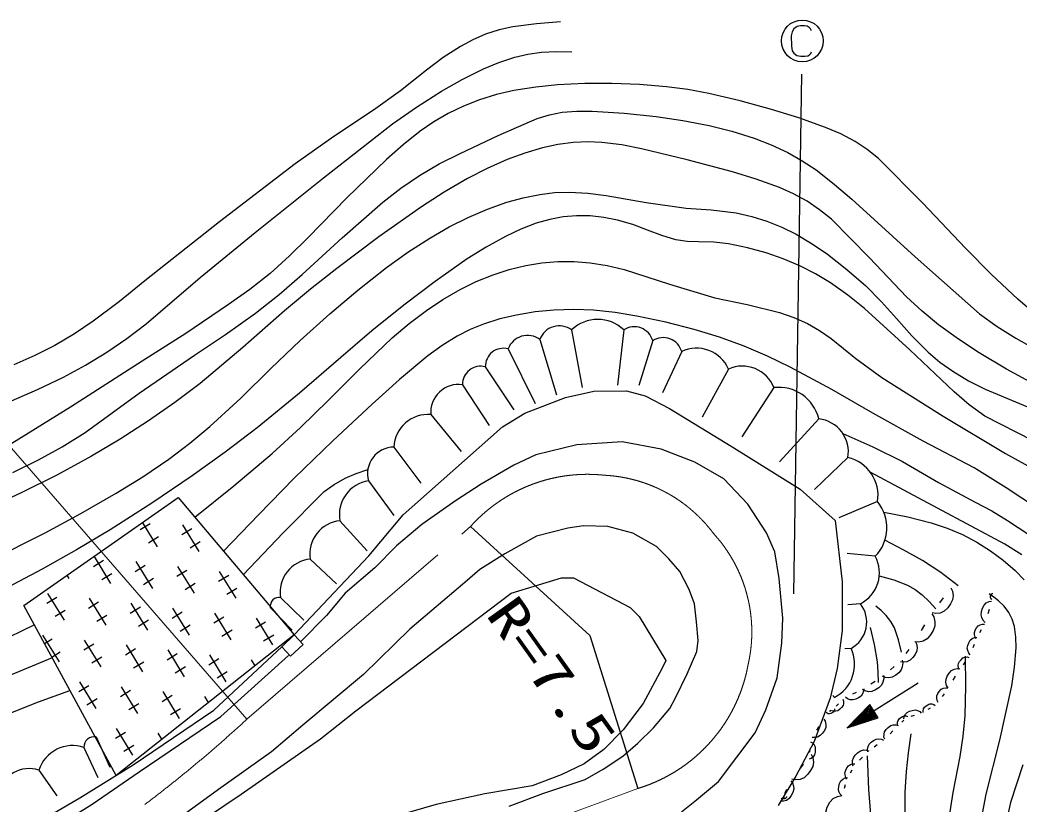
# Model space of a CAD drawing. Units: millimetres, scale not verified. Extents: x 40000 to 680000, y 20000 to 380000.
# Drawn here: x 244390 to 292016, y 283870 to 321246 of the extents above; entities that cross this region are included whole.
import ezdxf
from ezdxf.enums import TextEntityAlignment as Align

# ---------------------------------------------------------------- set-up
doc = ezdxf.new("R2010")
doc.units = ezdxf.units.MM
doc.header["$LTSCALE"] = 1000
doc.linetypes.add('CHAIN', pattern=[18.5, 12, -1.5, 3.5, -1.5])
for name, color, linetype, lineweight in [('M-BGD', 7, 'Continuous', 25), ('M-BGD-HTXT', 7, 'Continuous', 13), ('M-BMK', 2, 'CHAIN', 13), ('M-STR-STRC', 7, 'Continuous', 25)]:
    doc.layers.add(name, color=color, linetype=linetype, lineweight=lineweight)
doc.styles.add('ＭＳ ゴシック', font='')
doc.styles.get('ＭＳ ゴシック').set_extended_font_data('MS Gothic')

# ---------------------------------------------------------------- blocks, each defined once
blk = doc.blocks.new('BUHIN88')
at = {"color": 7, "linetype": 'Continuous', "lineweight": 25}
blk.add_lwpolyline([(-361, 537), (-463, 520), (-547, 468), (-623, 388), (-678, 283), (-723, 93), (-729, -65), (-659, -245), (-544, -370), (-359, -455), (118, -567), (332, -576), (471, -532), (606, -415), (686, -249), (730, -64), (748, 81), (722, 164), (675, 247), (613, 292)], dxfattribs=at)
blk.add_circle((0, 0), 995, dxfattribs=at)

msp = doc.modelspace()

# ---------------------------------------------------------------- linework, layer by layer
at = {"layer": 'M-BGD'}
for p, q in [((270660, 306489), (271162, 303741)), ((273146, 306496), (272840, 303862)), ((269149, 306037), (269948, 303396)), ((274526, 305978), (273861, 303843)), ((267638, 305585), (268932, 302987)), ((275906, 305461), (274985, 303496)), ((266551, 304733), (267916, 302677)), ((278137, 304627), (276876, 302336)), ((265463, 303881), (266740, 301936)), ((270374, 303266), (271724, 303569)), ((271724, 303569), (273274, 303596)), ((273274, 303596), (274157, 303346)), ((280294, 303741), (278766, 301406)), ((268435, 302527), (270374, 303266)), ((274157, 303346), (275330, 302744)), ((263956, 302455), (265407, 300700)), ((267374, 301871), (268435, 302527)), ((275330, 302744), (278259, 300954)), ((282433, 302252), (280560, 300212)), ((262635, 297684), (267374, 301871)), ((270905, 301013), (268951, 300536)), ((273066, 301161), (270905, 301013)), ((274924, 300806), (273066, 301161)), ((262198, 300914), (263484, 299192)), ((268951, 300536), (267912, 300046)), ((276525, 300186), (274924, 300806)), ((278259, 300954), (281550, 298907)), ((267912, 300046), (266355, 299146)), ((277913, 299396), (276525, 300186)), ((283818, 300413), (282224, 298884)), ((260990, 299302), (262187, 297660)), ((266355, 299146), (265130, 298345)), ((279047, 298192), (277913, 299396)), ((281550, 298907), (283210, 297408)), ((244569, 293365), (251920, 298511)), ((251920, 298511), (257446, 291966)), ((251920, 298511), (257446, 291966)), ((265130, 298345), (263529, 297231)), ((279944, 296826), (279047, 298192)), ((285233, 298313), (283395, 297550)), ((260999, 295729), (262635, 297684)), ((250113, 296979), (250592, 297273)), ((250944, 296169), (250232, 297329)), ((252930, 295935), (252146, 297213)), ((259629, 297400), (260926, 295964)), ((263529, 297231), (262319, 296216)), ((283210, 297408), (283540, 294501)), ((252099, 296745), (252579, 297039)), ((265843, 297124), (271537, 291935)), ((270476, 297045), (268994, 296667)), ((271227, 297163), (270476, 297045)), ((272392, 297125), (271227, 297163)), ((273579, 296818), (272392, 297125)), ((274699, 296170), (273579, 296818)), ((280337, 295928), (279944, 296826)), ((248958, 296404), (248944, 296427)), ((250984, 296634), (250505, 296340)), ((252971, 296399), (252491, 296105)), ((268994, 296667), (267482, 295822)), ((262319, 296216), (261288, 295157)), ((267482, 295822), (266291, 295089)), ((275298, 295583), (274699, 296170)), ((280544, 294647), (280337, 295928)), ((285120, 295712), (283780, 295843)), ((247892, 295228), (248372, 295522)), ((248723, 294418), (247939, 295696)), ((249878, 294993), (250358, 295287)), ((250709, 294183), (249925, 295462)), ((257446, 291966), (260999, 295729)), ((258214, 295576), (259465, 294396)), ((275808, 294980), (275298, 295583)), ((246737, 294652), (246638, 294813)), ((248764, 294882), (248284, 294588)), ((251864, 294758), (252344, 295052)), ((252696, 293948), (251911, 295227)), ((253851, 294524), (254330, 294818)), ((254682, 293714), (253897, 294992)), ((261288, 295157), (259878, 293950)), ((266291, 295089), (265582, 294470)), ((276268, 294126), (275808, 294980)), ((250750, 294648), (250270, 294354)), ((252736, 294413), (252257, 294119)), ((265582, 294470), (262963, 292241)), ((267780, 293955), (270176, 294683)), ((270176, 294683), (270753, 294691)), ((270753, 294691), (273449, 293271)), ((280726, 292762), (280544, 294647)), ((283540, 294501), (283548, 292173)), ((246502, 292666), (245718, 293945)), ((254722, 294179), (254243, 293884)), ((259878, 293950), (258989, 292892)), ((260391, 288356), (267780, 293955)), ((276510, 293448), (276268, 294126)), ((245671, 293476), (246151, 293770)), ((247657, 293241), (248137, 293536)), ((248489, 292432), (247704, 293710)), ((250475, 292197), (249690, 293475)), ((256800, 293752), (257908, 292663)), ((276611, 292590), (276510, 293448)), ((284418, 293453), (283813, 293406)), ((288191, 293493), (288368, 293732)), ((290703, 293831), (290696, 293774)), ((248964, 285277), (244569, 293365)), ((246543, 293131), (246063, 292837)), ((249644, 293007), (250123, 293301)), ((251630, 292772), (252109, 293066)), ((252461, 291962), (251677, 293241)), ((254447, 291728), (253663, 293006)), ((256309, 293274), (257354, 292194)), ((273449, 293271), (273871, 292838)), ((290543, 293172), (290481, 292970)), ((248529, 292896), (248050, 292602)), ((250515, 292662), (250036, 292368)), ((252501, 292427), (252022, 292133)), ((253616, 292538), (254095, 292832)), ((255602, 292303), (256082, 292597)), ((256433, 291493), (255649, 292772)), ((258989, 292892), (257746, 291642)), ((273871, 292838), (275147, 290752)), ((276695, 291695), (276611, 292590)), ((280670, 291573), (280726, 292762)), ((287330, 292174), (287491, 292442)), ((246268, 290680), (245483, 291959)), ((257446, 291966), (248964, 285277)), ((254488, 292192), (254008, 291898)), ((256474, 291958), (255994, 291664)), ((257446, 291966), (256857, 291398)), ((257872, 291505), (257446, 291966)), ((262963, 292241), (260752, 290079)), ((283548, 292173), (283311, 290363)), ((290164, 292202), (290087, 292065)), ((245550, 291559), (245916, 291784)), ((247423, 291255), (247902, 291549)), ((248254, 290445), (247470, 291724)), ((250240, 290211), (249456, 291489)), ((257271, 290950), (257872, 291505)), ((271537, 291935), (273819, 284658)), ((276630, 291174), (276695, 291695)), ((280455, 289931), (280670, 291573)), ((289837, 291519), (289774, 291353)), ((246308, 291145), (245909, 290900)), ((249409, 291021), (249888, 291315)), ((251395, 290786), (251875, 291080)), ((252226, 289976), (251442, 291255)), ((254212, 289741), (253428, 291020)), ((253627, 288379), (256857, 291398)), ((257271, 290950), (256857, 291398)), ((276160, 290110), (276630, 291174)), ((283976, 291328), (283676, 291297)), ((286603, 291080), (286744, 291276)), ((248294, 290910), (247815, 290616)), ((250281, 290675), (249801, 290381)), ((253381, 290551), (253861, 290845)), ((253954, 288084), (257186, 290985)), ((255588, 290502), (255414, 290785)), ((275147, 290752), (274967, 290380)), ((289397, 290667), (289305, 290551)), ((252267, 290441), (251787, 290147)), ((254253, 290206), (253773, 289912)), ((260752, 290079), (257855, 287671)), ((274967, 290380), (274065, 288704)), ((275613, 288967), (276160, 290110)), ((283311, 290363), (282973, 288957)), ((285844, 290311), (286029, 290465)), ((248019, 288459), (247235, 289738)), ((279905, 288402), (280455, 289931)), ((287161, 289667), (283789, 287537)), ((284914, 289637), (285114, 289769)), ((288925, 289997), (288813, 289816)), ((247188, 289269), (247668, 289563)), ((249174, 289034), (249654, 289329)), ((250005, 288224), (249221, 289503)), ((251160, 288800), (251640, 289094)), ((251992, 287990), (251207, 289268)), ((284056, 289160), (284228, 289241)), ((288397, 289166), (288305, 289028)), ((248060, 288924), (247580, 288630)), ((250046, 288689), (249566, 288395)), ((253368, 288750), (253194, 289034)), ((274065, 288704), (273112, 287444)), ((275333, 288461), (275613, 288967)), ((282973, 288957), (282217, 286891)), ((283170, 288991), (283113, 289083)), ((283265, 288577), (283371, 288686)), ((249777, 285782), (253627, 288379)), ((252032, 288455), (251553, 288160)), ((258707, 287020), (260391, 288356)), ((274557, 287537), (275333, 288461)), ((279397, 287302), (279905, 288402)), ((282947, 288340), (283025, 288377)), ((287745, 288480), (287631, 288414)), ((250063, 285445), (253954, 288084)), ((257855, 287671), (256367, 286396)), ((286478, 287906), (286386, 287819)), ((286984, 288137), (286819, 288084)), ((248940, 287048), (249419, 287342)), ((249771, 286238), (248987, 287517)), ((251147, 286998), (250973, 287282)), ((273112, 287444), (272200, 286515)), ((273814, 286810), (274557, 287537)), ((277663, 284992), (279397, 287302)), ((282339, 287439), (282452, 287613)), ((285959, 287394), (285831, 287263)), ((248021, 287110), (248673, 285663)), ((257811, 286407), (258707, 287020)), ((273105, 286191), (273814, 286810)), ((282217, 286891), (281336, 285239)), ((285221, 286732), (285071, 286622)), ((247438, 286611), (248093, 285186)), ((249811, 286703), (249332, 286409)), ((256367, 286396), (253846, 284606)), ((254927, 284381), (257811, 286407)), ((272200, 286515), (271262, 285832)), ((282007, 286382), (282019, 286548)), ((247236, 284203), (249777, 285782)), ((271262, 285832), (270159, 285309)), ((272164, 285569), (273105, 286191)), ((281523, 285573), (281706, 285813)), ((284523, 286152), (284374, 286006)), ((245292, 285535), (246150, 284299)), ((247821, 283914), (250063, 285445)), ((270159, 285309), (268780, 284782)), ((271306, 285088), (272164, 285569)), ((284004, 285535), (283927, 285390)), ((269290, 284415), (271306, 285088)), ((276606, 284122), (277663, 284992)), ((281336, 285239), (280499, 283850)), ((283694, 284829), (283638, 284656)), ((253846, 284606), (251134, 282645)), ((251865, 282337), (254927, 284381)), ((266521, 284405), (264217, 283889)), ((268780, 284782), (266521, 284405)), ((267685, 283820), (269290, 284415)), ((280816, 284435), (280914, 284631)), ((244212, 282453), (247236, 284203)), ((244637, 281931), (247821, 283914)), ((264217, 283889), (261685, 283161)), ((275901, 283542), (276606, 284122)), ((280742, 284228), (280793, 284243))]:
    msp.add_line(p, q, dxfattribs=at)
for points in [[(270132, 321158), (268994, 321067), (267868, 320917), (267212, 320774), (266568, 320572), (265958, 320309), (265362, 319985), (264552, 319455), (263757, 318861), (262505, 317879), (261231, 316954), (259345, 315702), (257497, 314403), (253896, 311637), (250331, 308822), (249125, 307837), (247881, 306899), (246982, 306304), (246042, 305754), (245090, 305266), (244101, 304828)], [(243978, 303116), (245227, 303650), (246460, 304244), (247507, 304808), (248532, 305429), (249478, 306078), (250396, 306782), (252977, 308978), (255598, 311127), (258840, 313738), (262126, 316309), (263275, 317103), (264462, 317851), (265445, 318410), (266472, 318924), (267200, 319228), (267953, 319477), (268582, 319625), (269221, 319714), (269945, 319742), (270673, 319729)], [(293155, 306883), (291916, 307956), (290651, 309147), (289424, 310386), (287381, 312532), (285283, 314647), (284738, 315076), (284160, 315455), (283478, 315818), (282754, 316134), (281479, 316586), (280174, 316985), (278687, 317395), (277192, 317745), (276192, 317934), (275182, 318065), (273889, 318176), (272579, 318227), (271295, 318222), (269997, 318156), (268957, 318049), (267917, 317882), (267089, 317692), (266267, 317441), (265512, 317144), (264782, 316793), (264100, 316397), (263449, 315951), (262636, 315305), (261852, 314604), (259962, 312773), (258114, 310896), (257229, 310016), (256304, 309182), (255335, 308415), (254328, 307694), (252288, 306325), (250215, 305007), (246789, 302815), (243317, 300665)], [(244055, 299703), (245273, 300307), (246391, 300930), (247488, 301610), (250073, 303475), (252694, 305292), (254172, 306266), (255611, 307288), (256732, 308182), (257824, 309130), (259730, 310876), (261677, 312578), (262529, 313238), (263415, 313848), (264361, 314391), (265349, 314888), (267171, 315750), (269017, 316556), (269605, 316735), (270205, 316855), (270915, 316913), (271635, 316911), (273162, 316811), (274682, 316652), (275953, 316466), (277218, 316219), (278294, 315946), (279360, 315614), (280172, 315302), (280966, 314932), (281648, 314547), (282301, 314109), (283168, 313435), (284002, 312711), (287020, 309963), (290080, 307258), (290930, 306651), (291815, 306092), (293335, 305243)], [(292696, 303901), (291373, 304624), (290077, 305401), (289093, 306042), (288137, 306738), (287355, 307378), (286615, 308062), (284854, 309926), (283040, 311758), (282475, 312215), (281876, 312620), (281233, 312972), (280559, 313272), (279451, 313668), (278317, 314009), (276167, 314588), (273984, 315114), (273046, 315295), (272105, 315414), (271432, 315445), (270747, 315415), (270006, 315317), (269271, 315160), (268428, 314912), (267599, 314605), (266643, 314182), (265710, 313703), (264592, 313053), (263510, 312353), (261483, 310914), (259479, 309417), (258222, 308437), (256992, 307401), (255002, 305651), (252974, 303946), (251762, 303029), (250506, 302154), (249167, 301293), (247790, 300479), (246138, 299581), (244451, 298733), (243273, 298196)], [(242946, 295517), (245586, 296830), (247294, 297744), (248973, 298710), (250239, 299497), (251481, 300339), (252476, 301093), (253433, 301892), (254903, 303243), (256344, 304648), (257729, 305978), (259150, 307260), (260478, 308384), (261850, 309466), (262859, 310190), (263902, 310864), (264823, 311391), (265773, 311866), (266660, 312244), (267572, 312568), (268348, 312785), (269144, 312945), (269847, 313027), (270563, 313050), (271437, 313004), (272311, 312897), (274217, 312561), (276120, 312287), (277314, 312204), (278505, 312061), (279238, 311895), (279966, 311669), (280673, 311386), (281362, 311045), (282118, 310593), (282842, 310090), (283774, 309361), (284671, 308582), (285421, 307831), (286138, 307026), (286866, 306210), (287638, 305436), (288203, 304959), (288813, 304522), (289562, 304073), (290357, 303667), (293431, 302382)], [(292649, 301201), (290337, 302377), (289594, 302930), (288879, 303539), (286763, 305545), (284604, 307509), (283818, 308139), (282988, 308728), (282279, 309159), (281531, 309543), (280738, 309882), (279922, 310164), (279041, 310401), (278138, 310581), (277434, 310665), (276712, 310689), (276163, 310707), (275626, 310784), (274951, 310978), (274275, 311236), (273575, 311505), (272848, 311721), (272196, 311849), (271538, 311918), (270898, 311924), (270253, 311869), (269617, 311749), (268980, 311567), (268236, 311285), (267507, 310943), (266589, 310433), (265695, 309869), (264165, 308791), (262666, 307661), (261150, 306445), (259670, 305181), (257696, 303484), (255678, 301828), (254155, 300663), (252589, 299540), (250662, 298236), (248690, 296976), (247089, 296011), (245449, 295094), (243206, 293926)], [(252714, 297571), (254575, 299065), (256398, 300605), (257755, 301843), (259069, 303123), (260573, 304638), (262123, 306114), (262918, 306790), (263747, 307417), (264530, 307939), (265354, 308414), (266120, 308791), (266922, 309117), (267690, 309365), (268484, 309557), (269240, 309679), (270010, 309743), (270781, 309743), (271550, 309682), (272361, 309555), (273160, 309370), (275319, 308666), (277486, 308023), (279018, 307701), (280557, 307317), (281239, 307083), (281894, 306794), (282471, 306467), (283017, 306087), (284205, 305132), (285436, 304221), (288363, 302389), (291325, 300607), (292395, 300021)], [(292850, 297979), (291356, 298975), (289833, 299918), (287402, 301199), (285001, 302531), (283051, 303651), (281073, 304718), (279986, 305244), (278874, 305716), (277699, 306138), (276502, 306503), (275143, 306856), (273765, 307152), (272742, 307320), (271700, 307429), (270761, 307460), (269821, 307431), (268923, 307345), (268029, 307198), (267246, 307014), (266472, 306771), (265825, 306509), (265205, 306193), (264496, 305752), (263817, 305258), (262468, 304128), (261161, 302953), (259289, 301213), (257455, 299426), (255763, 297702), (254082, 295950)], [(283574, 301564), (285008, 300925), (286422, 300229), (288136, 299229), (289880, 298282), (290668, 297874), (291425, 297414), (293461, 296079)], [(255023, 294836), (256920, 296830), (258876, 298795), (259359, 299132), (259884, 299424), (260408, 299650), (260956, 299842)], [(292105, 295785), (291298, 296283), (288082, 297998), (284882, 299724)], [(285531, 297817), (286667, 297594), (287786, 297312), (288541, 297055), (289276, 296741), (289960, 296385), (290618, 295974), (291214, 295534), (291783, 295038), (292219, 294584)], [(289069, 294306), (288239, 294932), (287369, 295514), (286491, 296008), (285583, 296474)], [(285315, 294784), (286003, 294585), (286655, 294334), (287024, 294130), (287360, 293875), (287689, 293555), (288002, 293210)], [(288721, 294212), (288803, 294054), (288829, 293831), (288807, 293639), (288707, 293441), (288575, 293261), (288406, 293094), (288219, 293010), (288015, 292984), (287838, 293013)], [(290181, 283217), (290405, 284381), (291050, 286960), (291634, 289544), (291760, 290432), (291828, 291352), (291818, 291868), (291749, 292362), (291647, 292711), (291487, 293039), (291266, 293329), (290992, 293589), (290777, 293761), (290554, 293928)], [(290684, 293659), (290654, 293677), (290628, 293712), (290613, 293747), (290611, 293790), (290616, 293833), (290628, 293878), (290651, 293910), (290683, 293934), (290716, 293947)], [(290357, 292566), (290264, 292652), (290195, 292795), (290164, 292929), (290184, 293086), (290231, 293237), (290305, 293389), (290410, 293489), (290541, 293554), (290667, 293577)], [(286380, 291139), (286234, 291740), (286035, 292306), (285867, 292614), (285644, 292897), (285408, 293125), (285155, 293343)], [(287815, 292979), (287917, 292822), (287965, 292591), (287961, 292388), (287876, 292170), (287754, 291968), (287593, 291778), (287406, 291671), (287195, 291625), (287006, 291638)], [(241585, 290753), (244700, 292268), (244878, 292358), (245064, 292453)], [(289933, 291789), (289879, 291867), (289851, 291982), (289850, 292085), (289889, 292196), (289947, 292299), (290025, 292398), (290118, 292454), (290224, 292481), (290319, 292478)], [(284884, 292315), (285074, 291506), (285206, 290680), (285241, 290192), (285260, 289701)], [(287026, 291668), (287095, 291541), (287117, 291361), (287102, 291205), (287022, 291043), (286916, 290896), (286781, 290759), (286630, 290689), (286465, 290666), (286321, 290688)], [(289649, 291020), (289576, 291097), (289525, 291221), (289507, 291335), (289532, 291465), (289579, 291590), (289649, 291713), (289742, 291791), (289855, 291839), (289962, 291851)], [(245917, 290884), (243755, 289973)], [(286398, 290772), (286432, 290632), (286409, 290453), (286355, 290306), (286238, 290170), (286099, 290055), (285934, 289957), (285772, 289928), (285607, 289947), (285474, 290004)], [(289399, 290952), (289424, 289532), (289390, 288116), (289300, 287145), (289150, 286179), (288818, 284459), (288547, 282736)], [(289121, 290318), (289083, 290398), (289074, 290509), (289088, 290604), (289141, 290702), (289210, 290789), (289297, 290869), (289391, 290908), (289493, 290917), (289581, 290900)], [(288588, 289453), (288520, 289561), (288489, 289719), (288493, 289857), (288554, 290005), (288638, 290141), (288749, 290270), (288878, 290341), (289022, 290370), (289151, 290360)], [(285513, 290033), (285532, 289891), (285489, 289716), (285420, 289577), (285290, 289455), (285140, 289356), (284966, 289277), (284802, 289265), (284641, 289302), (284515, 289373)], [(231093, 279151), (232044, 280280), (233035, 281364), (233685, 281991), (234383, 282579), (235314, 283260), (236293, 283901), (238978, 285571), (241680, 287181), (242715, 287712), (243788, 288194), (245267, 288778), (246766, 289322)], [(284571, 289404), (284569, 289291), (284517, 289158), (284447, 289056), (284331, 288975), (284202, 288914), (284057, 288871), (283926, 288880), (283804, 288927), (283713, 288997)], [(288122, 288753), (288072, 288838), (288052, 288961), (288059, 289068), (288109, 289181), (288178, 289285), (288267, 289382), (288368, 289433), (288481, 289453), (288580, 289442)], [(283584, 288904), (283615, 288819), (283612, 288704), (283588, 288608), (283523, 288514), (283443, 288432), (283346, 288359), (283245, 288330), (283140, 288331), (283052, 288358)], [(287402, 288281), (287397, 288360), (287426, 288455), (287468, 288529), (287544, 288592), (287630, 288642), (287728, 288680), (287819, 288681), (287906, 288656), (287973, 288612)], [(283183, 288451), (283182, 288399), (283158, 288339), (283125, 288292), (283072, 288255), (283013, 288227), (282947, 288208), (282887, 288212), (282831, 288234), (282790, 288266)], [(283919, 287619), (284855, 288588), (285196, 288049), (283922, 287621)], [(284788, 288168), (284563, 288026), (284768, 288200), (284808, 288136), (284563, 288026)], [(286490, 287979), (286505, 288081), (286569, 288195), (286644, 288278), (286759, 288337), (286883, 288376), (287019, 288397), (287135, 288373), (287240, 288316), (287313, 288242)], [(282678, 287961), (282742, 287855), (282769, 287701), (282762, 287567), (282701, 287424), (282616, 287294), (282506, 287171), (282379, 287104), (282239, 287078), (282114, 287091)], [(285576, 287001), (285539, 287104), (285542, 287241), (285571, 287356), (285649, 287469), (285745, 287567), (285862, 287655), (285982, 287690), (286109, 287689), (286214, 287656)], [(286201, 287644), (286179, 287716), (286185, 287812), (286208, 287891), (286265, 287967), (286334, 288033), (286418, 288090), (286503, 288111), (286591, 288107), (286663, 288081)], [(286541, 283493), (286543, 284484), (286606, 285470), (286707, 286360), (286830, 287259)], [(282043, 286879), (282129, 286829), (282207, 286732), (282254, 286635), (282266, 286511), (282257, 286387), (282226, 286258), (282163, 286163), (282075, 286090), (281982, 286051)], [(284772, 286403), (284753, 286512), (284779, 286649), (284827, 286759), (284924, 286859), (285036, 286941), (285167, 287009), (285294, 287025), (285420, 287002), (285520, 286952)], [(282074, 286292), (282154, 286130), (282176, 285904), (282151, 285710), (282045, 285510), (281908, 285330), (281733, 285164), (281542, 285083), (281335, 285061), (281155, 285093)], [(284076, 285715), (284036, 285833), (284044, 285990), (284080, 286120), (284172, 286246), (284283, 286355), (284419, 286452), (284558, 286489), (284701, 286484), (284821, 286444)], [(283772, 285101), (283715, 285180), (283683, 285299), (283679, 285406), (283718, 285522), (283776, 285631), (283855, 285735), (283950, 285796), (284059, 285826), (284158, 285825)], [(284738, 286206), (284803, 284615), (284928, 283022)], [(292153, 285779), (291569, 283981), (291388, 283207), (291267, 282427), (291218, 281692), (291227, 280942), (291462, 278802), (291639, 276634), (291635, 275558), (291569, 274487), (291442, 273392), (291253, 272296), (290957, 270980), (290601, 269673), (289796, 267129), (289044, 264552), (288805, 263474), (288625, 262386), (288527, 261441), (288489, 260494), (288517, 259345), (288587, 258196)], [(281110, 285021), (281189, 284917), (281236, 284760), (281244, 284618), (281196, 284462), (281123, 284315), (281021, 284173), (280896, 284089), (280752, 284045), (280620, 284044)], [(283528, 284309), (283449, 284384), (283391, 284508), (283366, 284623), (283385, 284758), (283426, 284888), (283491, 285018), (283583, 285103), (283696, 285158), (283804, 285176)], [(280893, 284274), (280888, 284243), (280868, 284209), (280845, 284184), (280810, 284167), (280772, 284155), (280731, 284150), (280695, 284158), (280664, 284175), (280642, 284198)], [(283049, 282694), (282900, 282831), (282786, 283059), (282735, 283273), (282765, 283524), (282838, 283768), (282954, 284012), (283121, 284174), (283330, 284280), (283531, 284318)]]:
    msp.add_lwpolyline(points, dxfattribs=at)
for points in [[(283789, 287537), (285257, 288021), (284857, 288655)], [(284049, 287702), (284838, 288510), (285118, 288066)], [(284176, 287782), (284820, 288433), (285040, 288084)], [(284306, 287864), (284803, 288355), (284963, 288101)], [(284433, 287944), (284785, 288277), (284885, 288119)]]:
    msp.add_lwpolyline(points, close=True, dxfattribs=at)
for centre, radius, start, end in [((271907, 305198), 1794, 46.3287, 134.0045), ((270074, 305696), 986, 53.5198, 159.78), ((273642, 305720), 921, 16.3102, 122.5704), ((268563, 305244), 986, 53.5198, 159.78), ((275022, 305202), 921, 16.3102, 122.5704), ((267414, 304751), 863, 74.9436, 181.2039), ((276613, 303951), 1667, 23.9474, 115.0773), ((266326, 303900), 863, 74.9436, 181.2039), ((278793, 303157), 1610, 21.2386, 114.0724), ((265278, 302567), 1327, 81.9758, 184.8706), ((280536, 301808), 1948, 13.1791, 97.1514), ((263812, 300845), 1616, 84.9166, 177.5474), ((282267, 300686), 1575, 350.0298, 83.9474), ((262205, 299649), 1264, 90.3535, 195.9581), ((283403, 298607), 1853, 350.8666, 77.068), ((261218, 297700), 1617, 98.1101, 190.715), ((283733, 297075), 1945, 315.5044, 39.5497), ((259776, 295825), 1582, 95.363, 189.0597), ((258362, 294001), 1582, 95.363, 189.0597), ((283672, 294923), 1649, 296.9102, 28.5608), ((256734, 293329), 428, 81.0914, 187.3517), ((283289, 292579), 1428, 298.7683, 37.7135), ((282365, 290576), 1778, 296.9246, 25.0272), ((247916, 286642), 479, 77.4452, 183.7054), ((246899, 285008), 1692, 71.4198, 161.8524), ((244834, 284081), 1524, 72.5311, 168.0859)]:
    msp.add_arc(centre, radius, start, end, dxfattribs=at)
at = {"layer": 'M-BGD-HTXT'}
msp.add_line((255199, 287956), (235691, 310387), dxfattribs=at)
at = {"layer": 'M-BMK'}
for p, q in [((255199, 287956), (265843, 297124)), ((273819, 284658), (262804, 280607))]:
    msp.add_line(p, q, dxfattribs=at)
for centre, radius, start, end in [((271416, 292131), 7483, 83.7129, 138.1436), ((271880, 292672), 6906, 36.5851, 87.05), ((272316, 292109), 6928, 346.9176, 42.4794), ((271616, 291902), 7572, 286.9169, 349.6429), ((211493, 335324), 64451, 290.62268, 312.69714)]:
    msp.add_arc(centre, radius, start, end, dxfattribs=at)
at = {"layer": 'M-STR-STRC'}
msp.add_line((281246, 293919), (281629, 318668), dxfattribs=at)

# ---------------------------------------------------------------- block references
at = {"layer": 'M-STR-STRC', "rotation": 284.02626}
msp.add_blockref('BUHIN88', (281650, 320247), dxfattribs=at)

# ---------------------------------------------------------------- texts
at = {"layer": 'M-BGD-HTXT', "style": 'ＭＳ ゴシック', "width": 1.35}
msp.add_text('R=7.5', height=1833, rotation=305.5, dxfattribs=at).set_placement((266082, 292630), align=Align.BOTTOM_LEFT)

doc.saveas('drawing.dxf')
